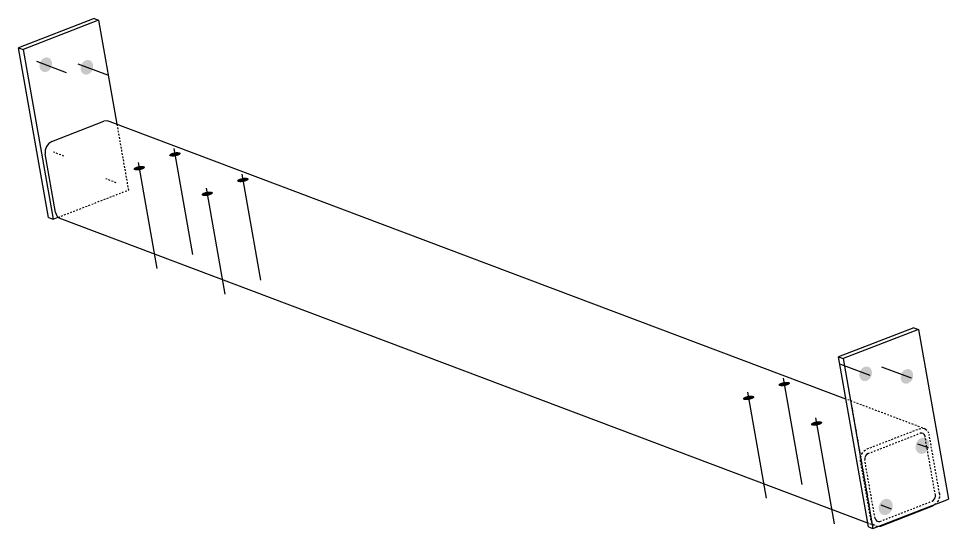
# Model space of a CAD drawing. Header units: millimetres. Extents: x 7 to 27923, y 5 to 621.
# Drawn here: x 16146 to 17262, y 10 to 621 of the extents above; entities that cross this region are included whole.
import ezdxf

# ---------------------------------------------------------------- set-up
doc = ezdxf.new("R2010")
doc.units = ezdxf.units.MM
doc.linetypes.add('DXK_LINE_DOT2', pattern=[3.9198, 1.9599, -1.9599])
doc.layers.add('STÅL', color=7, linetype='Continuous')

msp = doc.modelspace()

# ---------------------------------------------------------------- hatches: boundary and pattern name
at = {"layer": 'STÅL', "linetype": 'Continuous'}
for points in [[(16171.7, 568.4), (16172.5, 570.1), (16173.6, 571.6), (16174.8, 572.8), (16176.3, 573.8), (16177.8, 574.4), (16179.4, 574.6), (16181, 574.4), (16182.4, 573.9), (16183.7, 573), (16184.7, 571.8), (16185.5, 570.3), (16185.9, 568.7), (16186.1, 566.9), (16185.9, 565), (16185.4, 563.2), (16184.6, 561.5), (16183.5, 560), (16182.2, 558.8), (16180.8, 557.8), (16179.2, 557.2), (16177.6, 557), (16176.1, 557.2), (16174.7, 557.7), (16173.4, 558.6), (16172.3, 559.8), (16171.6, 561.3), (16171.1, 562.9), (16171, 564.7), (16171.2, 566.6)], [(16221.1, 565.3), (16221.9, 567), (16223, 568.5), (16224.3, 569.8), (16225.8, 570.7), (16227.3, 571.3), (16228.9, 571.5), (16230.4, 571.4), (16231.9, 570.8), (16233.1, 569.9), (16234.2, 568.7), (16234.9, 567.3), (16235.4, 565.6), (16235.5, 563.8), (16235.3, 562), (16234.8, 560.2), (16234, 558.5), (16233, 556.9), (16231.7, 555.7), (16230.2, 554.7), (16228.7, 554.1), (16227.1, 553.9), (16225.5, 554.1), (16224.1, 554.6), (16222.8, 555.5), (16221.8, 556.7), (16221, 558.2), (16220.6, 559.9), (16220.4, 561.7), (16220.6, 563.5)], [(16334.1, 455.9), (16332.6, 455.7), (16331.2, 455.7), (16329.9, 455.7), (16328.8, 455.8), (16327.9, 456.1), (16327.2, 456.4), (16326.8, 456.8), (16326.7, 457.3), (16327, 457.9), (16327.5, 458.4), (16328.2, 459), (16329.2, 459.5), (16330.5, 460), (16331.8, 460.4), (16333.2, 460.7), (16334.7, 460.9), (16336.1, 461), (16337.4, 460.9), (16338.5, 460.8), (16339.4, 460.5), (16340.1, 460.2), (16340.4, 459.8), (16340.5, 459.3), (16340.3, 458.7), (16339.8, 458.2), (16339, 457.6), (16338, 457.1), (16336.8, 456.6), (16335.5, 456.2)], [(16291.2, 439.4), (16289.8, 439.2), (16288.4, 439.1), (16287.1, 439.1), (16286, 439.2), (16285.1, 439.5), (16284.4, 439.8), (16284, 440.3), (16283.9, 440.8), (16284.1, 441.3), (16284.7, 441.9), (16285.4, 442.4), (16286.4, 442.9), (16287.6, 443.4), (16289, 443.8), (16290.4, 444.1), (16291.9, 444.3), (16293.3, 444.4), (16294.5, 444.3), (16295.7, 444.2), (16296.6, 444), (16297.3, 443.6), (16297.6, 443.2), (16297.7, 442.7), (16297.5, 442.2), (16297, 441.6), (16296.2, 441.1), (16295.2, 440.5), (16294, 440.1), (16292.7, 439.7)], [(16415.6, 425.2), (16414.2, 425), (16412.8, 424.9), (16411.5, 424.9), (16410.4, 425.1), (16409.5, 425.3), (16408.8, 425.7), (16408.4, 426.1), (16408.3, 426.6), (16408.5, 427.1), (16409, 427.7), (16409.8, 428.2), (16410.8, 428.8), (16412, 429.2), (16413.4, 429.6), (16414.8, 429.9), (16416.2, 430.1), (16417.6, 430.2), (16418.9, 430.2), (16420.1, 430.1), (16421, 429.8), (16421.6, 429.5), (16422, 429), (16422.1, 428.5), (16421.9, 428), (16421.4, 427.4), (16420.6, 426.9), (16419.6, 426.4), (16418.4, 425.9), (16417.1, 425.5)], [(16372.8, 408.6), (16371.4, 408.4), (16370, 408.3), (16368.7, 408.4), (16367.6, 408.5), (16366.6, 408.8), (16366, 409.1), (16365.6, 409.5), (16365.5, 410), (16365.7, 410.6), (16366.2, 411.1), (16367, 411.7), (16368, 412.2), (16369.2, 412.7), (16370.6, 413), (16372, 413.4), (16373.4, 413.6), (16374.8, 413.6), (16376.1, 413.6), (16377.3, 413.5), (16378.2, 413.2), (16378.8, 412.9), (16379.2, 412.4), (16379.3, 412), (16379.1, 411.4), (16378.6, 410.9), (16377.8, 410.3), (16376.8, 409.8), (16375.6, 409.3), (16374.2, 408.9)], [(17156, 197.6), (17156.8, 199.3), (17157.9, 200.8), (17159.2, 202), (17160.6, 203), (17162.2, 203.6), (17163.8, 203.8), (17165.3, 203.6), (17166.7, 203.1), (17168, 202.2), (17169, 201), (17169.8, 199.5), (17170.3, 197.8), (17170.4, 196), (17170.2, 194.2), (17169.7, 192.4), (17168.9, 190.7), (17167.8, 189.2), (17166.5, 187.9), (17165.1, 187), (17163.5, 186.4), (17162, 186.2), (17160.4, 186.3), (17159, 186.9), (17157.7, 187.8), (17156.7, 189), (17155.9, 190.5), (17155.4, 192.1), (17155.3, 193.9), (17155.5, 195.8)], [(17205.5, 194.5), (17206.3, 196.2), (17207.3, 197.7), (17208.6, 199), (17210.1, 199.9), (17211.6, 200.5), (17213.2, 200.7), (17214.8, 200.6), (17216.2, 200), (17217.5, 199.1), (17218.5, 197.9), (17219.3, 196.4), (17219.7, 194.8), (17219.9, 193), (17219.7, 191.1), (17219.2, 189.3), (17218.4, 187.6), (17217.3, 186.1), (17216, 184.9), (17214.5, 183.9), (17213, 183.3), (17211.4, 183.1), (17209.9, 183.3), (17208.4, 183.8), (17207.2, 184.7), (17206.1, 185.9), (17205.4, 187.4), (17204.9, 189.1), (17204.8, 190.9), (17205, 192.7)], [(17065.5, 180.4), (17064.1, 180.2), (17062.7, 180.1), (17061.4, 180.1), (17060.3, 180.3), (17059.3, 180.5), (17058.7, 180.9), (17058.3, 181.3), (17058.2, 181.8), (17058.4, 182.3), (17058.9, 182.9), (17059.7, 183.4), (17060.7, 183.9), (17061.9, 184.4), (17063.3, 184.8), (17064.7, 185.1), (17066.1, 185.3), (17067.5, 185.4), (17068.8, 185.4), (17069.9, 185.2), (17070.9, 185), (17071.5, 184.6), (17071.9, 184.2), (17072, 183.7), (17071.8, 183.2), (17071.3, 182.6), (17070.5, 182.1), (17069.5, 181.6), (17068.3, 181.1), (17066.9, 180.7)], [(17022.7, 163.8), (17021.3, 163.6), (17019.9, 163.5), (17018.6, 163.5), (17017.4, 163.7), (17016.5, 163.9), (17015.9, 164.3), (17015.5, 164.7), (17015.4, 165.2), (17015.6, 165.7), (17016.1, 166.3), (17016.9, 166.8), (17017.9, 167.4), (17019.1, 167.8), (17020.5, 168.2), (17021.9, 168.5), (17023.3, 168.7), (17024.7, 168.8), (17026, 168.8), (17027.1, 168.7), (17028.1, 168.4), (17028.7, 168.1), (17029.1, 167.6), (17029.2, 167.1), (17029, 166.6), (17028.5, 166), (17027.7, 165.5), (17026.7, 165), (17025.5, 164.5), (17024.1, 164.1)], [(17104.3, 133.1), (17102.8, 132.9), (17101.4, 132.8), (17100.2, 132.8), (17099, 133), (17098.1, 133.2), (17097.4, 133.6), (17097.1, 134), (17097, 134.5), (17097.2, 135), (17097.7, 135.6), (17098.5, 136.1), (17099.5, 136.6), (17100.7, 137.1), (17102, 137.5), (17103.5, 137.8), (17104.9, 138), (17106.3, 138.1), (17107.6, 138.1), (17108.7, 137.9), (17109.6, 137.7), (17110.3, 137.3), (17110.7, 136.9), (17110.8, 136.4), (17110.6, 135.9), (17110, 135.3), (17109.3, 134.8), (17108.3, 134.2), (17107.1, 133.8), (17105.7, 133.4)], [(17223.5, 111.6), (17224.4, 113.5), (17225.6, 115.2), (17227, 116.6), (17228.6, 117.6), (17230.3, 118.3), (17232.1, 118.5), (17233.8, 118.4), (17235.4, 117.8), (17236.8, 116.8), (17237.9, 115.4), (17238.8, 113.8), (17239.3, 111.9), (17239.5, 109.9), (17239.3, 107.9), (17238.7, 105.9), (17237.8, 104), (17236.6, 102.3), (17235.2, 100.9), (17233.6, 99.9), (17231.8, 99.2), (17230.1, 99), (17228.4, 99.1), (17226.8, 99.7), (17225.4, 100.7), (17224.2, 102.1), (17223.4, 103.7), (17222.9, 105.6), (17222.7, 107.6), (17222.9, 109.6)], [(17179.3, 38.2), (17180.2, 40), (17181.4, 41.7), (17182.8, 43.1), (17184.4, 44.2), (17186.1, 44.8), (17187.9, 45.1), (17189.6, 44.9), (17191.2, 44.3), (17192.6, 43.3), (17193.7, 42), (17194.6, 40.3), (17195.1, 38.5), (17195.3, 36.5), (17195.1, 34.4), (17194.5, 32.4), (17193.6, 30.5), (17192.4, 28.9), (17191, 27.5), (17189.4, 26.4), (17187.6, 25.7), (17185.9, 25.5), (17184.2, 25.7), (17182.6, 26.3), (17181.2, 27.3), (17180, 28.6), (17179.2, 30.2), (17178.6, 32.1), (17178.5, 34.1), (17178.7, 36.1)]]:
    msp.add_hatch(color=96, dxfattribs=at).paths.add_polyline_path(points)

# ---------------------------------------------------------------- linework, layer by layer
at = {"layer": 'STÅL', "color": 2, "linetype": 'Continuous'}
for p, q in [((16236.5, 621.1), (16146, 586.1)), ((16241.9, 619.1), (16151.4, 584)), ((16236.5, 621.1), (16241.9, 619.1)), ((16241.9, 619.1), (16263.9, 494.4)), ((16146, 586.1), (16151.4, 584)), ((16181.9, 382.5), (16146, 586.1)), ((16151.4, 584), (16187.3, 380.4)), ((16185.8, 473.8), (16248.3, 498)), ((16252.3, 498.6), (16248.3, 498)), ((16255.9, 497.4), (16252.3, 498.6)), ((17139.2, 164.7), (16255.9, 497.4)), ((16182.1, 471.4), (16179.4, 467.8)), ((16185.8, 473.8), (16182.1, 471.4)), ((16179.4, 467.8), (16177.9, 463.4)), ((16177.9, 463.4), (16177.9, 458.8)), ((16190.3, 388.5), (16177.9, 458.8)), ((16181.9, 382.5), (16187.3, 380.4)), ((16187.3, 380.4), (16193.5, 382.8)), ((16190.3, 388.5), (16191.8, 384.5)), ((16191.8, 384.5), (16194.5, 381.8)), ((17165.4, 16), (16194.5, 381.8)), ((17220.8, 250.3), (17130.3, 215.2)), ((17226.3, 248.3), (17135.7, 213.2)), ((17220.8, 250.3), (17226.3, 248.3)), ((17226.3, 248.3), (17262.2, 44.7)), ((17130.3, 215.2), (17135.7, 213.2)), ((17166.2, 11.6), (17130.3, 215.2)), ((17135.7, 213.2), (17171.6, 9.6)), ((17171.6, 9.6), (17262.2, 44.7)), ((17181, 12.4), (17243.6, 36.7)), ((17246.8, 38.7), (17243.6, 36.7)), ((17166.2, 11.6), (17171.6, 9.6)), ((17177.5, 11.9), (17181, 12.4))]:
    msp.add_line(p, q, dxfattribs=at)
at = {"layer": 'STÅL', "color": 96, "linetype": 'Continuous'}
for p, q in [((16167.6, 569.9), (16203, 556.6)), ((16217.1, 566.8), (16252.5, 553.5)), ((16332.4, 465.2), (16354.9, 338)), ((16289.6, 448.7), (16312, 321.4)), ((16414, 434.5), (16436.4, 307.3)), ((16371.2, 417.9), (16393.6, 290.7)), ((17168.3, 192.9), (17132.9, 206.3)), ((17217.8, 189.9), (17182.4, 203.2)), ((17063.9, 189.7), (17086.3, 62.4)), ((17021.1, 173.1), (17043.5, 45.9)), ((17102.6, 142.4), (17125.1, 15.1)), ((17238.2, 106.1), (17225.6, 110.8)), ((17194, 32.6), (17181.4, 37.3))]:
    msp.add_line(p, q, dxfattribs=at)
at = {"layer": 'STÅL', "color": 7, "linetype": 'DXK_LINE_DOT2'}
for p, q in [((16263.9, 494.4), (16277.8, 415.5)), ((16193.5, 382.8), (16277.8, 415.5)), ((17234.8, 128.7), (17139.2, 164.7)), ((17164.7, 105), (17227.2, 129.2)), ((17165.7, 99.4), (17228.2, 123.7)), ((17227.2, 129.2), (17231.2, 129.8)), ((17230.2, 124), (17228.2, 123.7)), ((17232, 123.4), (17230.2, 124)), ((17231.2, 129.8), (17234.8, 128.7)), ((17233.4, 122), (17232, 123.4)), ((17234.8, 128.7), (17237.6, 125.9)), ((17237.6, 125.9), (17239.1, 121.9)), ((17234.1, 120), (17233.4, 122)), ((17246.5, 49.7), (17234.1, 120)), ((17251.5, 51.6), (17239.1, 121.9)), ((17158.3, 99), (17161.1, 102.7)), ((17161.1, 102.7), (17164.7, 105)), ((17156.8, 94.6), (17158.3, 99)), ((17156.8, 90), (17156.8, 94.6)), ((17169.2, 19.7), (17156.8, 90)), ((17162.5, 96.4), (17161.7, 94.2)), ((17161.7, 94.2), (17161.7, 92)), ((17174.1, 21.6), (17161.7, 92)), ((17163.8, 98.3), (17162.5, 96.4)), ((17165.7, 99.4), (17163.8, 98.3)), ((17244.4, 43.4), (17245.8, 45.2)), ((17245.8, 45.2), (17246.5, 47.4)), ((17246.5, 47.4), (17246.5, 49.7)), ((17251.5, 47.1), (17250, 42.6)), ((17251.5, 51.6), (17251.5, 47.1)), ((17180, 18), (17242.6, 42.2)), ((17242.6, 42.2), (17244.4, 43.4)), ((17247.2, 39), (17246.8, 38.7)), ((17250, 42.6), (17247.2, 39)), ((17173.4, 13), (17165.4, 16)), ((17170.7, 15.8), (17169.2, 19.7)), ((17173.4, 13), (17170.7, 15.8)), ((17177.1, 11.8), (17173.4, 13)), ((17174.1, 21.6), (17174.9, 19.7)), ((17174.9, 19.7), (17176.2, 18.3)), ((17176.2, 18.3), (17178.1, 17.7)), ((17177.1, 11.8), (17177.5, 11.9)), ((17178.1, 17.7), (17180, 18))]:
    msp.add_line(p, q, dxfattribs=at)
at = {"layer": 'STÅL', "color": 96, "linetype": 'DXK_LINE_DOT2'}
for p, q in [((16200.3, 456.2), (16187.8, 460.9)), ((16263.1, 424.2), (16250.6, 428.9)), ((17145.5, 159), (17167.9, 31.7))]:
    msp.add_line(p, q, dxfattribs=at)

doc.saveas('drawing.dxf')
